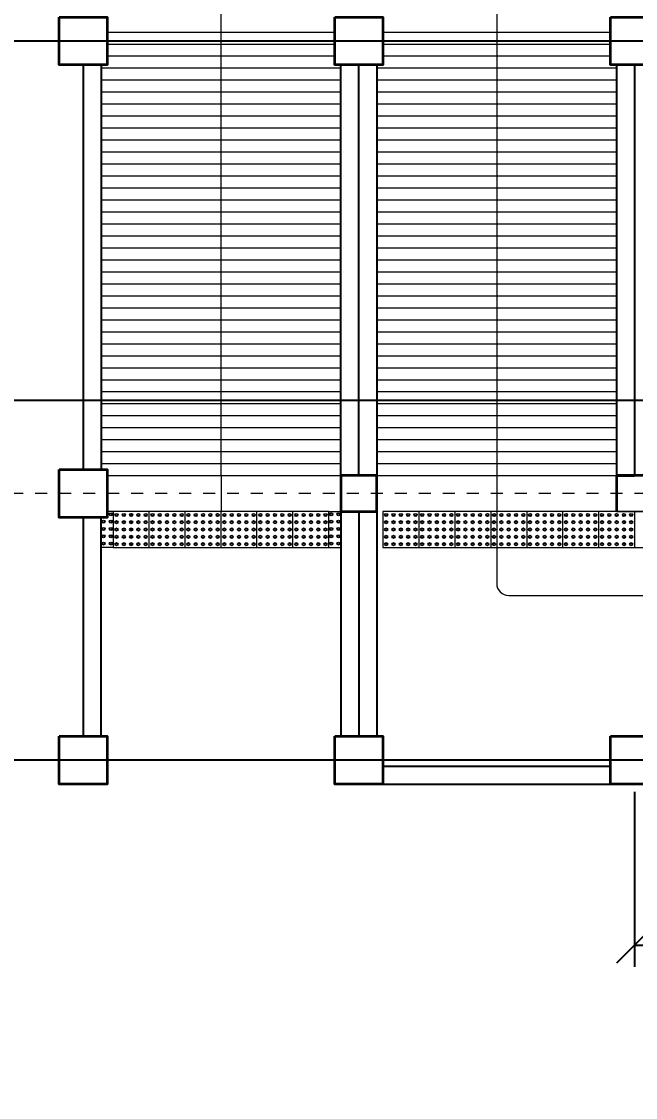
# Model space of a CAD drawing. Header units: millimetres. Extents: x 63005 to 126950, y 36019 to 74749.
# Drawn here: x 63052.36 to 63057.48, y 36310.03 to 36319.01 of the extents above; entities that cross this region are included whole.
import ezdxf

# ---------------------------------------------------------------- set-up
doc = ezdxf.new("R2010")
doc.units = ezdxf.units.MM
doc.header["$LTSCALE"] = 0.04
doc.linetypes.add('PHANTOM', pattern=[2.5, 1.25, -0.25, 0.25, -0.25, 0.25, -0.25])
doc.styles.get("Standard").update_dxf_attribs({"font": 'arial.ttf', "width": 0.8})
doc.dimstyles.new('dimension', dxfattribs={"dimtxt": 0.9, "dimasz": 0.3, "dimexe": 0.18, "dimexo": 0.0625, "dimgap": 0.09, "dimtad": 0, "dimzin": 0, "dimdsep": 46, "dimtxsty": 'Standard', "dimblk": 'OBLIQUE', "dimcen": 0.09, "dimclrd": 256, "dimclre": 256, "dimclrt": 256, "dimadec": 0, "dimazin": 0, "dimtfac": 1, "dimtofl": 0, "dimtmove": 0, "dimatfit": 3, "dimldrblk": 'OBLIQUE', "dimfxl": 1, "dimtolj": 1, "dimtzin": 0, "dimarcsym": 0})

# ---------------------------------------------------------------- blocks, each defined once
blk = doc.blocks.new('_Oblique')
at = {"color": 0, "linetype": 'ByBlock', "lineweight": -2}
blk.add_line((-0.5, -0.5), (0.5, 0.5), dxfattribs=at)
blk = doc.blocks.new('*D77')
at = {"lineweight": -2, "transparency": 16777216}
for p, q in [((63062.9101, 36323.6207), (63046.9365, 36323.6207)), ((63047.1165, 36323.6207), (63047.1165, 36322.2716)), ((63047.1165, 36318.8457), (63047.1165, 36320.1949)), ((63062.9101, 36318.8457), (63046.9365, 36318.8457))]:
    blk.add_line(p, q, dxfattribs=at)
at = {"layer": 'Defpoints', "color": 0, "lineweight": 25, "transparency": 16777216}
for p in [(63062.9726, 36323.6207), (63047.1165, 36318.8457), (63062.9726, 36318.8457)]:
    blk.add_point(p, dxfattribs=at)
at = {"lineweight": -2, "transparency": 16777216, "xscale": 0.3, "yscale": 0.3, "zscale": 0.3}
for p, rotation in [((63047.1165, 36323.6207), 90), ((63047.1165, 36318.8457), 270)]:
    blk.add_blockref('_Oblique', p, dxfattribs=dict(at, rotation=rotation))
at = {"lineweight": 5, "transparency": 16777216, "insert": (63047.1165, 36321.2332), "char_height": 0.9, "attachment_point": 5, "rotation": 90}
blk.add_mtext('\\A1;4.80', dxfattribs=at)
blk = doc.blocks.new('*D78')
at = {"lineweight": -2, "transparency": 16777216}
for p, q in [((63062.9101, 36318.8457), (63046.9365, 36318.8457)), ((63047.1165, 36318.8457), (63047.1165, 36316.8716)), ((63047.1165, 36312.8457), (63047.1165, 36314.8199)), ((63062.9101, 36312.8457), (63046.9365, 36312.8457))]:
    blk.add_line(p, q, dxfattribs=at)
at = {"layer": 'Defpoints', "color": 0, "lineweight": 25, "transparency": 16777216}
for p in [(63062.9726, 36318.8457), (63047.1165, 36312.8457), (63062.9726, 36312.8457)]:
    blk.add_point(p, dxfattribs=at)
at = {"lineweight": -2, "transparency": 16777216, "xscale": 0.3, "yscale": 0.3, "zscale": 0.3}
for p, rotation in [((63047.1165, 36318.8457), 90), ((63047.1165, 36312.8457), 270)]:
    blk.add_blockref('_Oblique', p, dxfattribs=dict(at, rotation=rotation))
at = {"lineweight": 5, "transparency": 16777216, "insert": (63047.1165, 36315.8457), "char_height": 0.9, "attachment_point": 5, "rotation": 90}
blk.add_mtext('\\A1;6.00', dxfattribs=at)
blk = doc.blocks.new('*D79')
at = {"lineweight": -2, "transparency": 16777216}
for p, q in [((63062.9101, 36312.8457), (63046.9365, 36312.8457)), ((63047.1165, 36312.8457), (63047.1165, 36310.8716)), ((63047.1165, 36306.8457), (63047.1165, 36308.8199)), ((63062.9101, 36306.8457), (63046.9365, 36306.8457))]:
    blk.add_line(p, q, dxfattribs=at)
at = {"layer": 'Defpoints', "color": 0, "lineweight": 25, "transparency": 16777216}
for p in [(63062.9726, 36312.8457), (63047.1165, 36306.8457), (63062.9726, 36306.8457)]:
    blk.add_point(p, dxfattribs=at)
at = {"lineweight": -2, "transparency": 16777216, "xscale": 0.3, "yscale": 0.3, "zscale": 0.3}
for p, rotation in [((63047.1165, 36312.8457), 90), ((63047.1165, 36306.8457), 270)]:
    blk.add_blockref('_Oblique', p, dxfattribs=dict(at, rotation=rotation))
at = {"lineweight": 5, "transparency": 16777216, "insert": (63047.1165, 36309.8457), "char_height": 0.9, "attachment_point": 5, "rotation": 90}
blk.add_mtext('\\A1;6.00', dxfattribs=at)
blk = doc.blocks.new('*D81')
at = {"lineweight": -2, "transparency": 16777216}
for p, q in [((63062.9101, 36312.8457), (63049.7261, 36312.8457)), ((63049.9061, 36312.8457), (63049.9061, 36311.9694)), ((63049.9061, 36309.0457), (63049.9061, 36309.9221)), ((63063.1851, 36309.0457), (63049.7261, 36309.0457))]:
    blk.add_line(p, q, dxfattribs=at)
at = {"layer": 'Defpoints', "color": 0, "lineweight": 25, "transparency": 16777216}
for p in [(63049.9061, 36312.8457), (63062.9726, 36312.8457), (63063.2476, 36309.0457)]:
    blk.add_point(p, dxfattribs=at)
at = {"lineweight": -2, "transparency": 16777216, "xscale": 0.3, "yscale": 0.3, "zscale": 0.3}
for p, rotation in [((63049.9061, 36312.8457), 90), ((63049.9061, 36309.0457), 270)]:
    blk.add_blockref('_Oblique', p, dxfattribs=dict(at, rotation=rotation))
at = {"lineweight": 5, "transparency": 16777216, "insert": (63049.9061, 36310.9457), "char_height": 0.9, "attachment_point": 5, "rotation": 90}
blk.add_mtext('\\A1;3.80', dxfattribs=at)
blk = doc.blocks.new('*D87')
at = {"lineweight": -2, "transparency": 16777216}
for p, q in [((63062.9101, 36318.8457), (63049.7261, 36318.8457)), ((63049.9061, 36318.8457), (63049.9061, 36318.3694)), ((63049.9061, 36315.8457), (63049.9061, 36316.3221)), ((63063.1851, 36315.8457), (63049.7261, 36315.8457))]:
    blk.add_line(p, q, dxfattribs=at)
at = {"layer": 'Defpoints', "color": 0, "lineweight": 25, "transparency": 16777216}
for p in [(63062.9726, 36318.8457), (63049.9061, 36315.8457), (63063.2476, 36315.8457)]:
    blk.add_point(p, dxfattribs=at)
at = {"lineweight": -2, "transparency": 16777216, "xscale": 0.3, "yscale": 0.3, "zscale": 0.3}
for p, rotation in [((63049.9061, 36318.8457), 90), ((63049.9061, 36315.8457), 270)]:
    blk.add_blockref('_Oblique', p, dxfattribs=dict(at, rotation=rotation))
at = {"lineweight": 5, "transparency": 16777216, "insert": (63049.9061, 36317.3457), "char_height": 0.9, "attachment_point": 5, "rotation": 90}
blk.add_mtext('\\A1;3.00', dxfattribs=at)
blk = doc.blocks.new('*D88')
at = {"lineweight": -2, "transparency": 16777216}
for p, q in [((63063.1851, 36315.8457), (63049.7261, 36315.8457)), ((63049.9061, 36315.8457), (63049.9061, 36315.3694)), ((63049.9061, 36312.8457), (63049.9061, 36313.3221)), ((63062.9101, 36312.8457), (63049.7261, 36312.8457))]:
    blk.add_line(p, q, dxfattribs=at)
at = {"layer": 'Defpoints', "color": 0, "lineweight": 25, "transparency": 16777216}
for p in [(63063.2476, 36315.8457), (63049.9061, 36312.8457), (63062.9726, 36312.8457)]:
    blk.add_point(p, dxfattribs=at)
at = {"lineweight": -2, "transparency": 16777216, "xscale": 0.3, "yscale": 0.3, "zscale": 0.3}
for p, rotation in [((63049.9061, 36315.8457), 90), ((63049.9061, 36312.8457), 270)]:
    blk.add_blockref('_Oblique', p, dxfattribs=dict(at, rotation=rotation))
at = {"lineweight": 5, "transparency": 16777216, "insert": (63049.9061, 36314.3457), "char_height": 0.9, "attachment_point": 5, "rotation": 90}
blk.add_mtext('\\A1;3.00', dxfattribs=at)
blk = doc.blocks.new('*D129')
at = {"lineweight": -2, "transparency": 16777216}
for p, q in [((63057.4726, 36312.5832), (63057.4726, 36311.1225)), ((63059.7726, 36312.5832), (63059.7726, 36311.1225)), ((63057.4726, 36311.3025), (63057.5926, 36311.3025)), ((63059.7726, 36311.3025), (63059.6527, 36311.3025))]:
    blk.add_line(p, q, dxfattribs=at)
at = {"layer": 'Defpoints', "color": 0, "lineweight": 25, "transparency": 16777216}
for p in [(63057.4726, 36312.6457), (63059.7726, 36312.6457), (63059.7726, 36311.3025)]:
    blk.add_point(p, dxfattribs=at)
at = {"lineweight": -2, "transparency": 16777216, "xscale": 0.3, "yscale": 0.3, "zscale": 0.3, "rotation": 180}
blk.add_blockref('_Oblique', (63057.4726, 36311.3025), dxfattribs=at)
at = {"lineweight": -2, "transparency": 16777216, "xscale": 0.3, "yscale": 0.3, "zscale": 0.3}
blk.add_blockref('_Oblique', (63059.7726, 36311.3025), dxfattribs=at)
at = {"lineweight": 5, "transparency": 16777216, "insert": (63058.6226, 36311.3025), "char_height": 0.9, "attachment_point": 5}
blk.add_mtext('\\A1;2.30', dxfattribs=at)

msp = doc.modelspace()

# ---------------------------------------------------------------- linework, layer by layer
at = {"color": 0, "lineweight": 9}
for p, q in [((63054.0226, 36315.2207), (63054.0226, 36328.1207)), ((63056.3226, 36327.2207), (63056.3226, 36314.3207)), ((63053.0726, 36318.9207), (63054.9726, 36318.9207)), ((63055.3726, 36318.9207), (63057.2726, 36318.9207)), ((63053.0726, 36318.8207), (63054.9726, 36318.8207)), ((63055.3726, 36318.8207), (63057.2726, 36318.8207)), ((63053.0726, 36318.7207), (63054.9726, 36318.7207)), ((63055.3726, 36318.7207), (63057.2726, 36318.7207)), ((63053.0226, 36318.6207), (63055.0226, 36318.6207)), ((63055.3226, 36318.6207), (63057.3226, 36318.6207)), ((63053.0226, 36318.5207), (63055.0226, 36318.5207)), ((63055.3226, 36318.5207), (63057.3226, 36318.5207)), ((63053.0226, 36318.4207), (63055.0226, 36318.4207)), ((63055.3226, 36318.4207), (63057.3226, 36318.4207)), ((63053.0226, 36318.3207), (63055.0226, 36318.3207)), ((63055.3226, 36318.3207), (63057.3226, 36318.3207)), ((63053.0226, 36318.2207), (63055.0226, 36318.2207)), ((63055.3226, 36318.2207), (63057.3226, 36318.2207)), ((63053.0226, 36318.1207), (63055.0226, 36318.1207)), ((63055.3226, 36318.1207), (63057.3226, 36318.1207)), ((63053.0226, 36318.0207), (63055.0226, 36318.0207)), ((63055.3226, 36318.0207), (63057.3226, 36318.0207)), ((63053.0226, 36317.9207), (63055.0226, 36317.9207)), ((63055.3226, 36317.9207), (63057.3226, 36317.9207)), ((63053.0226, 36317.8207), (63055.0226, 36317.8207)), ((63055.3226, 36317.8207), (63057.3226, 36317.8207)), ((63053.0226, 36317.7207), (63055.0226, 36317.7207)), ((63055.3226, 36317.7207), (63057.3226, 36317.7207)), ((63053.0226, 36317.6207), (63055.0226, 36317.6207)), ((63055.3226, 36317.6207), (63057.3226, 36317.6207)), ((63053.0226, 36317.5207), (63055.0226, 36317.5207)), ((63055.3226, 36317.5207), (63057.3226, 36317.5207)), ((63053.0226, 36317.4207), (63055.0226, 36317.4207)), ((63055.3226, 36317.4207), (63057.3226, 36317.4207)), ((63053.0226, 36317.3207), (63055.0226, 36317.3207)), ((63055.3226, 36317.3207), (63057.3226, 36317.3207)), ((63053.0226, 36317.2207), (63055.0226, 36317.2207)), ((63055.3226, 36317.2207), (63057.3226, 36317.2207)), ((63053.0226, 36317.1207), (63055.0226, 36317.1207)), ((63055.3226, 36317.1207), (63057.3226, 36317.1207)), ((63053.0226, 36317.0207), (63055.0226, 36317.0207)), ((63055.3226, 36317.0207), (63057.3226, 36317.0207)), ((63053.0226, 36316.9207), (63055.0226, 36316.9207)), ((63055.3226, 36316.9207), (63057.3226, 36316.9207)), ((63053.0226, 36316.8207), (63055.0226, 36316.8207)), ((63055.3226, 36316.8207), (63057.3226, 36316.8207)), ((63053.0226, 36316.7207), (63055.0226, 36316.7207)), ((63055.3226, 36316.7207), (63057.3226, 36316.7207)), ((63053.0226, 36316.6207), (63055.0226, 36316.6207)), ((63055.3226, 36316.6207), (63057.3226, 36316.6207)), ((63053.0226, 36316.5207), (63055.0226, 36316.5207)), ((63055.3226, 36316.5207), (63057.3226, 36316.5207)), ((63053.0226, 36316.4207), (63055.0226, 36316.4207)), ((63055.3226, 36316.4207), (63057.3226, 36316.4207)), ((63053.0226, 36316.3207), (63055.0226, 36316.3207)), ((63055.3226, 36316.3207), (63057.3226, 36316.3207)), ((63053.0226, 36316.2207), (63055.0226, 36316.2207)), ((63055.3226, 36316.2207), (63057.3226, 36316.2207)), ((63053.0226, 36316.1207), (63055.0226, 36316.1207)), ((63055.3226, 36316.1207), (63057.3226, 36316.1207)), ((63053.0226, 36316.0207), (63055.0226, 36316.0207)), ((63055.3226, 36316.0207), (63057.3226, 36316.0207)), ((63053.0226, 36315.9207), (63055.0226, 36315.9207)), ((63055.3226, 36315.9207), (63057.3226, 36315.9207)), ((63053.0226, 36315.8207), (63055.0226, 36315.8207)), ((63055.3226, 36315.8207), (63057.3226, 36315.8207)), ((63053.0226, 36315.7207), (63055.0226, 36315.7207)), ((63055.3226, 36315.7207), (63057.3226, 36315.7207)), ((63053.0226, 36315.6207), (63055.0226, 36315.6207)), ((63055.3226, 36315.6207), (63057.3226, 36315.6207)), ((63053.0226, 36315.5207), (63055.0226, 36315.5207)), ((63055.3226, 36315.5207), (63057.3226, 36315.5207)), ((63053.0226, 36315.4207), (63055.0226, 36315.4207)), ((63055.3226, 36315.4207), (63057.3226, 36315.4207)), ((63053.0226, 36315.3207), (63055.0226, 36315.3207)), ((63055.3226, 36315.3207), (63057.3226, 36315.3207)), ((63053.0726, 36315.2207), (63055.0226, 36315.2207)), ((63054.0226, 36315.2207), (63054.0226, 36314.9207)), ((63055.3226, 36315.2207), (63057.3226, 36315.2207)), ((63053.1226, 36314.9207), (63053.0726, 36314.9207)), ((63053.4226, 36314.9207), (63053.1226, 36314.9207)), ((63053.1226, 36314.9207), (63053.1226, 36314.6207)), ((63053.4226, 36314.6207), (63053.4226, 36314.9207)), ((63053.7226, 36314.9207), (63053.4226, 36314.9207)), ((63053.7226, 36314.6207), (63053.7226, 36314.9207)), ((63054.0226, 36314.9207), (63053.7226, 36314.9207)), ((63054.0226, 36314.6207), (63054.0226, 36314.9207)), ((63054.3226, 36314.9207), (63054.0226, 36314.9207)), ((63054.3226, 36314.6207), (63054.3226, 36314.9207)), ((63054.6226, 36314.9207), (63054.3226, 36314.9207)), ((63054.6226, 36314.6207), (63054.6226, 36314.9207)), ((63054.9226, 36314.9207), (63054.6226, 36314.9207)), ((63054.9226, 36314.6207), (63054.9226, 36314.9207)), ((63054.9226, 36314.9207), (63055.0226, 36314.9207)), ((63055.6726, 36314.9207), (63055.3726, 36314.9207)), ((63055.3726, 36314.9207), (63055.3726, 36314.6207)), ((63055.9726, 36314.9207), (63055.6726, 36314.9207)), ((63055.6726, 36314.9207), (63055.6726, 36314.6207)), ((63056.2726, 36314.9207), (63055.9726, 36314.9207)), ((63055.9726, 36314.9207), (63055.9726, 36314.6207)), ((63056.5726, 36314.9207), (63056.2726, 36314.9207)), ((63056.2726, 36314.9207), (63056.2726, 36314.6207)), ((63056.8726, 36314.9207), (63056.5726, 36314.9207)), ((63056.5726, 36314.9207), (63056.5726, 36314.6207)), ((63057.1726, 36314.9207), (63056.8726, 36314.9207)), ((63056.8726, 36314.9207), (63056.8726, 36314.6207)), ((63057.4726, 36314.9207), (63057.1726, 36314.9207)), ((63057.1726, 36314.9207), (63057.1726, 36314.6207)), ((63057.7726, 36314.9207), (63057.4726, 36314.9207)), ((63057.4726, 36314.9207), (63057.4726, 36314.6207)), ((63053.1226, 36314.6207), (63053.0226, 36314.6207)), ((63053.1226, 36314.6207), (63053.4226, 36314.6207)), ((63053.4226, 36314.6207), (63053.7226, 36314.6207)), ((63053.7226, 36314.6207), (63054.0226, 36314.6207)), ((63054.0226, 36314.6207), (63054.3226, 36314.6207)), ((63054.3226, 36314.6207), (63054.6226, 36314.6207)), ((63054.6226, 36314.6207), (63054.9226, 36314.6207)), ((63054.9226, 36314.6207), (63055.0226, 36314.6207)), ((63055.3726, 36314.6207), (63055.6726, 36314.6207)), ((63055.6726, 36314.6207), (63055.9726, 36314.6207)), ((63055.9726, 36314.6207), (63056.2726, 36314.6207)), ((63056.2726, 36314.6207), (63056.5726, 36314.6207)), ((63056.5726, 36314.6207), (63056.8726, 36314.6207)), ((63056.8726, 36314.6207), (63057.1726, 36314.6207)), ((63057.1726, 36314.6207), (63057.4726, 36314.6207)), ((63057.4726, 36314.6207), (63057.7726, 36314.6207)), ((63056.4226, 36314.2207), (63058.5226, 36314.2207))]:
    msp.add_line(p, q, dxfattribs=at)
at = {"color": 0, "linetype": 'PHANTOM', "lineweight": 5, "transparency": 33554495}
for p, q in [((63110.3476, 36318.8486), (63040.9726, 36318.8457)), ((63063.3726, 36315.07), (63044.9722, 36315.07)), ((63110.3476, 36312.8478), (63040.9726, 36312.8449))]:
    msp.add_line(p, q, dxfattribs=at)
at = {"color": 4, "lineweight": 25}
for p, q in [((63052.8726, 36318.6457), (63052.8726, 36315.2707)), ((63053.0226, 36318.6457), (63053.0226, 36315.2707)), ((63055.0226, 36315.2207), (63055.0226, 36318.6457)), ((63055.1726, 36315.2207), (63055.1726, 36318.6457)), ((63055.3226, 36318.6457), (63055.3226, 36315.2207)), ((63057.3226, 36318.6457), (63057.3226, 36315.2207)), ((63057.4726, 36318.6457), (63057.4726, 36315.2207)), ((63055.0226, 36315.2207), (63055.0226, 36313.0457)), ((63055.3226, 36315.2207), (63055.3226, 36313.0457)), ((63055.1726, 36314.9207), (63055.1726, 36313.0457)), ((63052.8726, 36314.8707), (63052.8726, 36313.0457)), ((63053.0226, 36313.0457), (63053.0226, 36314.8707)), ((63055.3726, 36312.7957), (63057.2726, 36312.7957)), ((63055.3726, 36312.6457), (63059.5726, 36312.6457))]:
    msp.add_line(p, q, dxfattribs=at)
at = {"color": 4, "lineweight": 35}
for p, q in [((63055.3226, 36315.2207), (63055.0226, 36315.2207)), ((63055.0226, 36315.2207), (63055.0226, 36314.9207)), ((63055.0226, 36315.2207), (63055.0226, 36314.9207)), ((63055.3226, 36315.2207), (63055.0226, 36315.2207)), ((63055.0226, 36315.2207), (63055.0226, 36314.9207)), ((63055.3226, 36314.9207), (63055.3226, 36315.2207)), ((63055.3226, 36314.9207), (63055.3226, 36315.2207)), ((63055.3226, 36314.9207), (63055.3226, 36315.2207)), ((63057.6226, 36315.2207), (63057.3226, 36315.2207)), ((63057.3226, 36315.2207), (63057.3226, 36314.9207)), ((63057.3226, 36315.2207), (63057.4726, 36315.2207)), ((63057.3226, 36315.2207), (63057.3226, 36314.9207)), ((63057.6226, 36315.2207), (63057.3226, 36315.2207)), ((63057.3226, 36315.2207), (63057.3226, 36314.9207)), ((63055.0226, 36314.9207), (63055.3226, 36314.9207)), ((63055.0226, 36314.9207), (63055.3226, 36314.9207))]:
    msp.add_line(p, q, dxfattribs=at)
at = {"color": 4, "lineweight": 9}
msp.add_line((63057.3226, 36314.9207), (63057.6226, 36314.9207), dxfattribs=at)
msp.add_line((63057.3226, 36314.9207), (63057.6226, 36314.9207), dxfattribs=at)
msp.add_line((63057.3226, 36314.9207), (63057.6226, 36314.9207), dxfattribs=at)
at = {"color": 4, "lineweight": 35}
for points in [[(63052.6726, 36319.0457), (63053.0726, 36319.0457), (63053.0726, 36318.6457), (63052.6726, 36318.6457)], [(63054.9726, 36319.0457), (63055.3726, 36319.0457), (63055.3726, 36318.6457), (63054.9726, 36318.6457)], [(63057.2726, 36319.0457), (63057.6726, 36319.0457), (63057.6726, 36318.6457), (63057.2726, 36318.6457)], [(63052.6726, 36315.2707), (63053.0726, 36315.2707), (63053.0726, 36314.8707), (63052.6726, 36314.8707)], [(63052.6726, 36313.0457), (63053.0726, 36313.0457), (63053.0726, 36312.6457), (63052.6726, 36312.6457)], [(63054.9726, 36313.0457), (63055.3726, 36313.0457), (63055.3726, 36312.6457), (63054.9726, 36312.6457)], [(63057.2726, 36313.0457), (63057.6726, 36313.0457), (63057.6726, 36312.6457), (63057.2726, 36312.6457)]]:
    msp.add_lwpolyline(points, close=True, dxfattribs=at)
at = {"color": 0, "lineweight": 9}
for centre, radius in [((63053.0421, 36314.8367), 0.013), ((63053.0421, 36314.8367), 0.009), ((63053.1031, 36314.8977), 0.013), ((63053.1031, 36314.8367), 0.013), ((63053.1031, 36314.8977), 0.009), ((63053.1031, 36314.8367), 0.009), ((63053.1506, 36314.8927), 0.013), ((63053.1506, 36314.8317), 0.013), ((63053.1506, 36314.8927), 0.009), ((63053.1506, 36314.8317), 0.009), ((63053.2116, 36314.8927), 0.013), ((63053.2116, 36314.8317), 0.013), ((63053.2116, 36314.8927), 0.009), ((63053.2116, 36314.8317), 0.009), ((63053.2726, 36314.8927), 0.013), ((63053.2726, 36314.8317), 0.013), ((63053.3336, 36314.8927), 0.013), ((63053.3336, 36314.8317), 0.013), ((63053.3336, 36314.8927), 0.009), ((63053.3336, 36314.8317), 0.009), ((63053.3946, 36314.8927), 0.013), ((63053.3946, 36314.8317), 0.013), ((63053.3946, 36314.8927), 0.009), ((63053.3946, 36314.8317), 0.009), ((63053.4506, 36314.8927), 0.013), ((63053.4506, 36314.8317), 0.013), ((63053.4506, 36314.8927), 0.009), ((63053.4506, 36314.8317), 0.009), ((63053.5116, 36314.8927), 0.013), ((63053.5116, 36314.8317), 0.013), ((63053.5116, 36314.8927), 0.009), ((63053.5116, 36314.8317), 0.009), ((63053.5726, 36314.8927), 0.013), ((63053.5726, 36314.8317), 0.013), ((63053.5726, 36314.8927), 0.009), ((63053.5726, 36314.8317), 0.009), ((63053.6336, 36314.8927), 0.013), ((63053.6336, 36314.8317), 0.013), ((63053.6336, 36314.8927), 0.009), ((63053.6336, 36314.8317), 0.009), ((63053.6946, 36314.8927), 0.013), ((63053.6946, 36314.8317), 0.013), ((63053.6946, 36314.8927), 0.009), ((63053.6946, 36314.8317), 0.009), ((63053.7506, 36314.8927), 0.013), ((63053.7506, 36314.8317), 0.013), ((63053.7506, 36314.8927), 0.009), ((63053.7506, 36314.8317), 0.009), ((63053.8116, 36314.8927), 0.013), ((63053.8116, 36314.8317), 0.013), ((63053.8116, 36314.8927), 0.009), ((63053.8116, 36314.8317), 0.009), ((63053.8726, 36314.8927), 0.013), ((63053.8726, 36314.8317), 0.013), ((63053.8726, 36314.8927), 0.009), ((63053.8726, 36314.8317), 0.009), ((63053.9336, 36314.8927), 0.013), ((63053.9336, 36314.8317), 0.013), ((63053.9336, 36314.8927), 0.009), ((63053.9336, 36314.8317), 0.009), ((63053.9946, 36314.8927), 0.013), ((63053.9946, 36314.8317), 0.013), ((63053.9946, 36314.8927), 0.009), ((63053.9946, 36314.8317), 0.009), ((63054.0506, 36314.8927), 0.013), ((63054.0506, 36314.8317), 0.013), ((63054.0506, 36314.8927), 0.009), ((63054.0506, 36314.8317), 0.009), ((63054.1116, 36314.8927), 0.013), ((63054.1116, 36314.8317), 0.013), ((63054.1116, 36314.8927), 0.009), ((63054.1116, 36314.8317), 0.009), ((63054.1726, 36314.8927), 0.013), ((63054.1726, 36314.8317), 0.013), ((63054.1726, 36314.8927), 0.009), ((63054.1726, 36314.8317), 0.009), ((63054.2336, 36314.8927), 0.013), ((63054.2336, 36314.8317), 0.013), ((63054.2336, 36314.8927), 0.009), ((63054.2336, 36314.8317), 0.009), ((63054.2946, 36314.8927), 0.013), ((63054.2946, 36314.8317), 0.013), ((63054.2946, 36314.8927), 0.009), ((63054.2946, 36314.8317), 0.009), ((63054.3506, 36314.8927), 0.013), ((63054.3506, 36314.8317), 0.013), ((63054.3506, 36314.8927), 0.009), ((63054.3506, 36314.8317), 0.009), ((63054.4116, 36314.8927), 0.013), ((63054.4116, 36314.8317), 0.013), ((63054.4116, 36314.8927), 0.009), ((63054.4116, 36314.8317), 0.009), ((63054.4726, 36314.8927), 0.013), ((63054.4726, 36314.8317), 0.013), ((63054.4726, 36314.8927), 0.009), ((63054.4726, 36314.8317), 0.009), ((63054.5336, 36314.8927), 0.013), ((63054.5336, 36314.8317), 0.013), ((63054.5336, 36314.8927), 0.009), ((63054.5336, 36314.8317), 0.009), ((63054.5946, 36314.8927), 0.013), ((63054.5946, 36314.8317), 0.013), ((63054.5946, 36314.8927), 0.009), ((63054.5946, 36314.8317), 0.009), ((63054.6506, 36314.8927), 0.013), ((63054.6506, 36314.8317), 0.013), ((63054.6506, 36314.8927), 0.009), ((63054.6506, 36314.8317), 0.009), ((63054.7116, 36314.8927), 0.013), ((63054.7116, 36314.8317), 0.013), ((63054.7116, 36314.8927), 0.009), ((63054.7116, 36314.8317), 0.009), ((63054.7726, 36314.8927), 0.013), ((63054.7726, 36314.8317), 0.013), ((63054.7726, 36314.8927), 0.009), ((63054.7726, 36314.8317), 0.009), ((63054.8336, 36314.8927), 0.013), ((63054.8336, 36314.8317), 0.013), ((63054.8336, 36314.8927), 0.009), ((63054.8336, 36314.8317), 0.009), ((63054.8946, 36314.8927), 0.013), ((63054.8946, 36314.8317), 0.013), ((63054.8946, 36314.8927), 0.009), ((63054.8946, 36314.8317), 0.009), ((63054.9421, 36314.8977), 0.013), ((63054.9421, 36314.8367), 0.013), ((63054.9421, 36314.8977), 0.009), ((63054.9421, 36314.8367), 0.009), ((63055.0031, 36314.8977), 0.013), ((63055.0031, 36314.8367), 0.013), ((63055.0031, 36314.8977), 0.009), ((63055.0031, 36314.8367), 0.009), ((63055.4006, 36314.8927), 0.013), ((63055.4006, 36314.8317), 0.013), ((63055.4006, 36314.8927), 0.009), ((63055.4006, 36314.8317), 0.009), ((63055.4616, 36314.8927), 0.013), ((63055.4616, 36314.8317), 0.013), ((63055.4616, 36314.8927), 0.009), ((63055.4616, 36314.8317), 0.009), ((63055.5226, 36314.8927), 0.013), ((63055.5226, 36314.8317), 0.013), ((63055.5226, 36314.8927), 0.009), ((63055.5226, 36314.8317), 0.009), ((63055.5836, 36314.8927), 0.013), ((63055.5836, 36314.8317), 0.013), ((63055.5836, 36314.8927), 0.009), ((63055.5836, 36314.8317), 0.009), ((63055.6446, 36314.8927), 0.013), ((63055.6446, 36314.8317), 0.013), ((63055.6446, 36314.8927), 0.009), ((63055.6446, 36314.8317), 0.009), ((63055.7006, 36314.8927), 0.013), ((63055.7006, 36314.8317), 0.013), ((63055.7006, 36314.8927), 0.009), ((63055.7006, 36314.8317), 0.009), ((63055.7616, 36314.8927), 0.013), ((63055.7616, 36314.8317), 0.013), ((63055.7616, 36314.8927), 0.009), ((63055.7616, 36314.8317), 0.009), ((63055.8226, 36314.8927), 0.013), ((63055.8226, 36314.8317), 0.013), ((63055.8226, 36314.8927), 0.009), ((63055.8226, 36314.8317), 0.009), ((63055.8836, 36314.8927), 0.013), ((63055.8836, 36314.8317), 0.013), ((63055.8836, 36314.8927), 0.009), ((63055.8836, 36314.8317), 0.009), ((63055.9446, 36314.8927), 0.013), ((63055.9446, 36314.8317), 0.013), ((63055.9446, 36314.8927), 0.009), ((63055.9446, 36314.8317), 0.009), ((63056.0006, 36314.8927), 0.013), ((63056.0006, 36314.8317), 0.013), ((63056.0006, 36314.8927), 0.009), ((63056.0006, 36314.8317), 0.009), ((63056.0616, 36314.8927), 0.013), ((63056.0616, 36314.8317), 0.013), ((63056.0616, 36314.8927), 0.009), ((63056.0616, 36314.8317), 0.009), ((63056.1226, 36314.8927), 0.013), ((63056.1226, 36314.8317), 0.013), ((63056.1226, 36314.8927), 0.009), ((63056.1226, 36314.8317), 0.009), ((63056.1836, 36314.8927), 0.013), ((63056.1836, 36314.8317), 0.013), ((63056.1836, 36314.8927), 0.009), ((63056.1836, 36314.8317), 0.009), ((63056.2446, 36314.8927), 0.013), ((63056.2446, 36314.8317), 0.013), ((63056.2446, 36314.8927), 0.009), ((63056.2446, 36314.8317), 0.009), ((63056.3006, 36314.8927), 0.013), ((63056.3006, 36314.8317), 0.013), ((63056.3006, 36314.8927), 0.009), ((63056.3006, 36314.8317), 0.009), ((63056.3616, 36314.8927), 0.013), ((63056.3616, 36314.8317), 0.013), ((63056.3616, 36314.8927), 0.009), ((63056.3616, 36314.8317), 0.009), ((63056.4226, 36314.8927), 0.013), ((63056.4226, 36314.8317), 0.013), ((63056.4226, 36314.8927), 0.009), ((63056.4226, 36314.8317), 0.009), ((63056.4836, 36314.8927), 0.013), ((63056.4836, 36314.8317), 0.013), ((63056.4836, 36314.8927), 0.009), ((63056.4836, 36314.8317), 0.009), ((63056.5446, 36314.8927), 0.013), ((63056.5446, 36314.8317), 0.013), ((63056.5446, 36314.8927), 0.009), ((63056.5446, 36314.8317), 0.009), ((63056.6006, 36314.8927), 0.013), ((63056.6006, 36314.8317), 0.013), ((63056.6006, 36314.8927), 0.009), ((63056.6006, 36314.8317), 0.009), ((63056.6616, 36314.8927), 0.013), ((63056.6616, 36314.8317), 0.013), ((63056.6616, 36314.8927), 0.009), ((63056.6616, 36314.8317), 0.009), ((63056.7226, 36314.8927), 0.013), ((63056.7226, 36314.8317), 0.013), ((63056.7226, 36314.8927), 0.009), ((63056.7226, 36314.8317), 0.009), ((63056.7836, 36314.8927), 0.013), ((63056.7836, 36314.8317), 0.013), ((63056.7836, 36314.8927), 0.009), ((63056.7836, 36314.8317), 0.009), ((63056.8446, 36314.8927), 0.013), ((63056.8446, 36314.8317), 0.013), ((63056.8446, 36314.8927), 0.009), ((63056.8446, 36314.8317), 0.009), ((63056.9006, 36314.8927), 0.013), ((63056.9006, 36314.8317), 0.013), ((63056.9006, 36314.8927), 0.009), ((63056.9006, 36314.8317), 0.009), ((63056.9616, 36314.8927), 0.013), ((63056.9616, 36314.8317), 0.013), ((63056.9616, 36314.8927), 0.009), ((63056.9616, 36314.8317), 0.009), ((63057.0226, 36314.8927), 0.013), ((63057.0226, 36314.8317), 0.013), ((63057.0226, 36314.8927), 0.009), ((63057.0226, 36314.8317), 0.009), ((63057.0836, 36314.8927), 0.013), ((63057.0836, 36314.8317), 0.013), ((63057.0836, 36314.8927), 0.009), ((63057.0836, 36314.8317), 0.009), ((63057.1446, 36314.8927), 0.013), ((63057.1446, 36314.8317), 0.013), ((63057.1446, 36314.8927), 0.009), ((63057.1446, 36314.8317), 0.009), ((63057.2006, 36314.8927), 0.013), ((63057.2006, 36314.8317), 0.013), ((63057.2006, 36314.8927), 0.009), ((63057.2006, 36314.8317), 0.009), ((63057.2616, 36314.8927), 0.013), ((63057.2616, 36314.8317), 0.013), ((63057.2616, 36314.8927), 0.009), ((63057.2616, 36314.8317), 0.009), ((63057.3226, 36314.8927), 0.013), ((63057.3226, 36314.8317), 0.013), ((63057.3226, 36314.8927), 0.009), ((63057.3226, 36314.8317), 0.009), ((63057.3836, 36314.8927), 0.013), ((63057.3836, 36314.8317), 0.013), ((63057.3836, 36314.8927), 0.009), ((63057.3836, 36314.8317), 0.009), ((63057.4446, 36314.8927), 0.013), ((63057.4446, 36314.8317), 0.013), ((63057.4446, 36314.8927), 0.009), ((63057.4446, 36314.8317), 0.009), ((63053.0421, 36314.7757), 0.013), ((63053.0421, 36314.7757), 0.009), ((63053.1031, 36314.7757), 0.013), ((63053.1031, 36314.7757), 0.009), ((63053.1506, 36314.7707), 0.013), ((63053.1506, 36314.7707), 0.009), ((63053.2116, 36314.7707), 0.013), ((63053.2116, 36314.7707), 0.009), ((63053.2726, 36314.7707), 0.013), ((63053.3336, 36314.7707), 0.013), ((63053.3336, 36314.7707), 0.009), ((63053.3946, 36314.7707), 0.013), ((63053.3946, 36314.7707), 0.009), ((63053.4506, 36314.7707), 0.013), ((63053.4506, 36314.7707), 0.009), ((63053.5116, 36314.7707), 0.013), ((63053.5116, 36314.7707), 0.009), ((63053.5726, 36314.7707), 0.013), ((63053.5726, 36314.7707), 0.009), ((63053.6336, 36314.7707), 0.013), ((63053.6336, 36314.7707), 0.009), ((63053.6946, 36314.7707), 0.013), ((63053.6946, 36314.7707), 0.009), ((63053.7506, 36314.7707), 0.013), ((63053.7506, 36314.7707), 0.009), ((63053.8116, 36314.7707), 0.013), ((63053.8116, 36314.7707), 0.009), ((63053.8726, 36314.7707), 0.013), ((63053.8726, 36314.7707), 0.009), ((63053.9336, 36314.7707), 0.013), ((63053.9336, 36314.7707), 0.009), ((63053.9946, 36314.7707), 0.013), ((63053.9946, 36314.7707), 0.009), ((63054.0506, 36314.7707), 0.013), ((63054.0506, 36314.7707), 0.009), ((63054.1116, 36314.7707), 0.013), ((63054.1116, 36314.7707), 0.009), ((63054.1726, 36314.7707), 0.013), ((63054.1726, 36314.7707), 0.009), ((63054.2336, 36314.7707), 0.013), ((63054.2336, 36314.7707), 0.009), ((63054.2946, 36314.7707), 0.013), ((63054.2946, 36314.7707), 0.009), ((63054.3506, 36314.7707), 0.013), ((63054.3506, 36314.7707), 0.009), ((63054.4116, 36314.7707), 0.013), ((63054.4116, 36314.7707), 0.009), ((63054.4726, 36314.7707), 0.013), ((63054.4726, 36314.7707), 0.009), ((63054.5336, 36314.7707), 0.013), ((63054.5336, 36314.7707), 0.009), ((63054.5946, 36314.7707), 0.013), ((63054.5946, 36314.7707), 0.009), ((63054.6506, 36314.7707), 0.013), ((63054.6506, 36314.7707), 0.009), ((63054.7116, 36314.7707), 0.013), ((63054.7116, 36314.7707), 0.009), ((63054.7726, 36314.7707), 0.013), ((63054.7726, 36314.7707), 0.009), ((63054.8336, 36314.7707), 0.013), ((63054.8336, 36314.7707), 0.009), ((63054.8946, 36314.7707), 0.013), ((63054.8946, 36314.7707), 0.009), ((63054.9421, 36314.7757), 0.013), ((63054.9421, 36314.7757), 0.009), ((63055.0031, 36314.7757), 0.013), ((63055.0031, 36314.7757), 0.009), ((63055.4006, 36314.7707), 0.013), ((63055.4006, 36314.7707), 0.009), ((63055.4616, 36314.7707), 0.013), ((63055.4616, 36314.7707), 0.009), ((63055.5226, 36314.7707), 0.013), ((63055.5226, 36314.7707), 0.009), ((63055.5836, 36314.7707), 0.013), ((63055.5836, 36314.7707), 0.009), ((63055.6446, 36314.7707), 0.013), ((63055.6446, 36314.7707), 0.009), ((63055.7006, 36314.7707), 0.013), ((63055.7006, 36314.7707), 0.009), ((63055.7616, 36314.7707), 0.013), ((63055.7616, 36314.7707), 0.009), ((63055.8226, 36314.7707), 0.013), ((63055.8226, 36314.7707), 0.009), ((63055.8836, 36314.7707), 0.013), ((63055.8836, 36314.7707), 0.009), ((63055.9446, 36314.7707), 0.013), ((63055.9446, 36314.7707), 0.009), ((63056.0006, 36314.7707), 0.013), ((63056.0006, 36314.7707), 0.009), ((63056.0616, 36314.7707), 0.013), ((63056.0616, 36314.7707), 0.009), ((63056.1226, 36314.7707), 0.013), ((63056.1226, 36314.7707), 0.009), ((63056.1836, 36314.7707), 0.013), ((63056.1836, 36314.7707), 0.009), ((63056.2446, 36314.7707), 0.013), ((63056.2446, 36314.7707), 0.009), ((63056.3006, 36314.7707), 0.013), ((63056.3006, 36314.7707), 0.009), ((63056.3616, 36314.7707), 0.013), ((63056.3616, 36314.7707), 0.009), ((63056.4226, 36314.7707), 0.013), ((63056.4226, 36314.7707), 0.009), ((63056.4836, 36314.7707), 0.013), ((63056.4836, 36314.7707), 0.009), ((63056.5446, 36314.7707), 0.013), ((63056.5446, 36314.7707), 0.009), ((63056.6006, 36314.7707), 0.013), ((63056.6006, 36314.7707), 0.009), ((63056.6616, 36314.7707), 0.013), ((63056.6616, 36314.7707), 0.009), ((63056.7226, 36314.7707), 0.013), ((63056.7226, 36314.7707), 0.009), ((63056.7836, 36314.7707), 0.013), ((63056.7836, 36314.7707), 0.009), ((63056.8446, 36314.7707), 0.013), ((63056.8446, 36314.7707), 0.009), ((63056.9006, 36314.7707), 0.013), ((63056.9006, 36314.7707), 0.009), ((63056.9616, 36314.7707), 0.013), ((63056.9616, 36314.7707), 0.009), ((63057.0226, 36314.7707), 0.013), ((63057.0226, 36314.7707), 0.009), ((63057.0836, 36314.7707), 0.013), ((63057.0836, 36314.7707), 0.009), ((63057.1446, 36314.7707), 0.013), ((63057.1446, 36314.7707), 0.009), ((63057.2006, 36314.7707), 0.013), ((63057.2006, 36314.7707), 0.009), ((63057.2616, 36314.7707), 0.013), ((63057.2616, 36314.7707), 0.009), ((63057.3226, 36314.7707), 0.013), ((63057.3226, 36314.7707), 0.009), ((63057.3836, 36314.7707), 0.013), ((63057.3836, 36314.7707), 0.009), ((63057.4446, 36314.7707), 0.013), ((63057.4446, 36314.7707), 0.009), ((63053.0421, 36314.7147), 0.013), ((63053.0421, 36314.6537), 0.013), ((63053.0421, 36314.7147), 0.009), ((63053.0421, 36314.6537), 0.009), ((63053.1031, 36314.7147), 0.013), ((63053.1031, 36314.6537), 0.013), ((63053.1031, 36314.7147), 0.009), ((63053.1031, 36314.6537), 0.009), ((63053.1506, 36314.7097), 0.013), ((63053.1506, 36314.6487), 0.013), ((63053.1506, 36314.7097), 0.009), ((63053.1506, 36314.6487), 0.009), ((63053.2116, 36314.7097), 0.013), ((63053.2116, 36314.6487), 0.013), ((63053.2116, 36314.7097), 0.009), ((63053.2116, 36314.6487), 0.009), ((63053.2726, 36314.7097), 0.013), ((63053.2726, 36314.6487), 0.013), ((63053.3336, 36314.7097), 0.013), ((63053.3336, 36314.6487), 0.013), ((63053.3336, 36314.7097), 0.009), ((63053.3336, 36314.6487), 0.009), ((63053.3946, 36314.7097), 0.013), ((63053.3946, 36314.6487), 0.013), ((63053.3946, 36314.7097), 0.009), ((63053.3946, 36314.6487), 0.009), ((63053.4506, 36314.7097), 0.013), ((63053.4506, 36314.6487), 0.013), ((63053.4506, 36314.7097), 0.009), ((63053.4506, 36314.6487), 0.009), ((63053.5116, 36314.7097), 0.013), ((63053.5116, 36314.6487), 0.013), ((63053.5116, 36314.7097), 0.009), ((63053.5116, 36314.6487), 0.009), ((63053.5726, 36314.7097), 0.013), ((63053.5726, 36314.6487), 0.013), ((63053.5726, 36314.7097), 0.009), ((63053.5726, 36314.6487), 0.009), ((63053.6336, 36314.7097), 0.013), ((63053.6336, 36314.6487), 0.013), ((63053.6336, 36314.7097), 0.009), ((63053.6336, 36314.6487), 0.009), ((63053.6946, 36314.7097), 0.013), ((63053.6946, 36314.6487), 0.013), ((63053.6946, 36314.7097), 0.009), ((63053.6946, 36314.6487), 0.009), ((63053.7506, 36314.7097), 0.013), ((63053.7506, 36314.6487), 0.013), ((63053.7506, 36314.7097), 0.009), ((63053.7506, 36314.6487), 0.009), ((63053.8116, 36314.7097), 0.013), ((63053.8116, 36314.6487), 0.013), ((63053.8116, 36314.7097), 0.009), ((63053.8116, 36314.6487), 0.009), ((63053.8726, 36314.7097), 0.013), ((63053.8726, 36314.6487), 0.013), ((63053.8726, 36314.7097), 0.009), ((63053.8726, 36314.6487), 0.009), ((63053.9336, 36314.7097), 0.013), ((63053.9336, 36314.6487), 0.013), ((63053.9336, 36314.7097), 0.009), ((63053.9336, 36314.6487), 0.009), ((63053.9946, 36314.7097), 0.013), ((63053.9946, 36314.6487), 0.013), ((63053.9946, 36314.7097), 0.009), ((63053.9946, 36314.6487), 0.009), ((63054.0506, 36314.7097), 0.013), ((63054.0506, 36314.6487), 0.013), ((63054.0506, 36314.7097), 0.009), ((63054.0506, 36314.6487), 0.009), ((63054.1116, 36314.7097), 0.013), ((63054.1116, 36314.6487), 0.013), ((63054.1116, 36314.7097), 0.009), ((63054.1116, 36314.6487), 0.009), ((63054.1726, 36314.7097), 0.013), ((63054.1726, 36314.6487), 0.013), ((63054.1726, 36314.7097), 0.009), ((63054.1726, 36314.6487), 0.009), ((63054.2336, 36314.7097), 0.013), ((63054.2336, 36314.6487), 0.013), ((63054.2336, 36314.7097), 0.009), ((63054.2336, 36314.6487), 0.009), ((63054.2946, 36314.7097), 0.013), ((63054.2946, 36314.6487), 0.013), ((63054.2946, 36314.7097), 0.009), ((63054.2946, 36314.6487), 0.009), ((63054.3506, 36314.7097), 0.013), ((63054.3506, 36314.6487), 0.013), ((63054.3506, 36314.7097), 0.009), ((63054.3506, 36314.6487), 0.009), ((63054.4116, 36314.7097), 0.013), ((63054.4116, 36314.6487), 0.013), ((63054.4116, 36314.7097), 0.009), ((63054.4116, 36314.6487), 0.009), ((63054.4726, 36314.7097), 0.013), ((63054.4726, 36314.6487), 0.013), ((63054.4726, 36314.7097), 0.009), ((63054.4726, 36314.6487), 0.009), ((63054.5336, 36314.7097), 0.013), ((63054.5336, 36314.6487), 0.013), ((63054.5336, 36314.7097), 0.009), ((63054.5336, 36314.6487), 0.009), ((63054.5946, 36314.7097), 0.013), ((63054.5946, 36314.6487), 0.013), ((63054.5946, 36314.7097), 0.009), ((63054.5946, 36314.6487), 0.009), ((63054.6506, 36314.7097), 0.013), ((63054.6506, 36314.6487), 0.013), ((63054.6506, 36314.7097), 0.009), ((63054.6506, 36314.6487), 0.009), ((63054.7116, 36314.7097), 0.013), ((63054.7116, 36314.6487), 0.013), ((63054.7116, 36314.7097), 0.009), ((63054.7116, 36314.6487), 0.009), ((63054.7726, 36314.7097), 0.013), ((63054.7726, 36314.6487), 0.013), ((63054.7726, 36314.7097), 0.009), ((63054.7726, 36314.6487), 0.009), ((63054.8336, 36314.7097), 0.013), ((63054.8336, 36314.6487), 0.013), ((63054.8336, 36314.7097), 0.009), ((63054.8336, 36314.6487), 0.009), ((63054.8946, 36314.7097), 0.013), ((63054.8946, 36314.6487), 0.013), ((63054.8946, 36314.7097), 0.009), ((63054.8946, 36314.6487), 0.009), ((63054.9421, 36314.7147), 0.013), ((63054.9421, 36314.6537), 0.013), ((63054.9421, 36314.7147), 0.009), ((63054.9421, 36314.6537), 0.009), ((63055.0031, 36314.7147), 0.013), ((63055.0031, 36314.6537), 0.013), ((63055.0031, 36314.7147), 0.009), ((63055.0031, 36314.6537), 0.009), ((63055.4006, 36314.7097), 0.013), ((63055.4006, 36314.6487), 0.013), ((63055.4006, 36314.7097), 0.009), ((63055.4006, 36314.6487), 0.009), ((63055.4616, 36314.7097), 0.013), ((63055.4616, 36314.6487), 0.013), ((63055.4616, 36314.7097), 0.009), ((63055.4616, 36314.6487), 0.009), ((63055.5226, 36314.7097), 0.013), ((63055.5226, 36314.6487), 0.013), ((63055.5226, 36314.7097), 0.009), ((63055.5226, 36314.6487), 0.009), ((63055.5836, 36314.7097), 0.013), ((63055.5836, 36314.6487), 0.013), ((63055.5836, 36314.7097), 0.009), ((63055.5836, 36314.6487), 0.009), ((63055.6446, 36314.7097), 0.013), ((63055.6446, 36314.6487), 0.013), ((63055.6446, 36314.7097), 0.009), ((63055.6446, 36314.6487), 0.009), ((63055.7006, 36314.7097), 0.013), ((63055.7006, 36314.6487), 0.013), ((63055.7006, 36314.7097), 0.009), ((63055.7006, 36314.6487), 0.009), ((63055.7616, 36314.7097), 0.013), ((63055.7616, 36314.6487), 0.013), ((63055.7616, 36314.7097), 0.009), ((63055.7616, 36314.6487), 0.009), ((63055.8226, 36314.7097), 0.013), ((63055.8226, 36314.6487), 0.013), ((63055.8226, 36314.7097), 0.009), ((63055.8226, 36314.6487), 0.009), ((63055.8836, 36314.7097), 0.013), ((63055.8836, 36314.6487), 0.013), ((63055.8836, 36314.7097), 0.009), ((63055.8836, 36314.6487), 0.009), ((63055.9446, 36314.7097), 0.013), ((63055.9446, 36314.6487), 0.013), ((63055.9446, 36314.7097), 0.009), ((63055.9446, 36314.6487), 0.009), ((63056.0006, 36314.7097), 0.013), ((63056.0006, 36314.6487), 0.013), ((63056.0006, 36314.7097), 0.009), ((63056.0006, 36314.6487), 0.009), ((63056.0616, 36314.7097), 0.013), ((63056.0616, 36314.6487), 0.013), ((63056.0616, 36314.7097), 0.009), ((63056.0616, 36314.6487), 0.009), ((63056.1226, 36314.7097), 0.013), ((63056.1226, 36314.6487), 0.013), ((63056.1226, 36314.7097), 0.009), ((63056.1226, 36314.6487), 0.009), ((63056.1836, 36314.7097), 0.013), ((63056.1836, 36314.6487), 0.013), ((63056.1836, 36314.7097), 0.009), ((63056.1836, 36314.6487), 0.009), ((63056.2446, 36314.7097), 0.013), ((63056.2446, 36314.6487), 0.013), ((63056.2446, 36314.7097), 0.009), ((63056.2446, 36314.6487), 0.009), ((63056.3006, 36314.7097), 0.013), ((63056.3006, 36314.6487), 0.013), ((63056.3006, 36314.7097), 0.009), ((63056.3006, 36314.6487), 0.009), ((63056.3616, 36314.7097), 0.013), ((63056.3616, 36314.6487), 0.013), ((63056.3616, 36314.7097), 0.009), ((63056.3616, 36314.6487), 0.009), ((63056.4226, 36314.7097), 0.013), ((63056.4226, 36314.6487), 0.013), ((63056.4226, 36314.7097), 0.009), ((63056.4226, 36314.6487), 0.009), ((63056.4836, 36314.7097), 0.013), ((63056.4836, 36314.6487), 0.013), ((63056.4836, 36314.7097), 0.009), ((63056.4836, 36314.6487), 0.009), ((63056.5446, 36314.7097), 0.013), ((63056.5446, 36314.6487), 0.013), ((63056.5446, 36314.7097), 0.009), ((63056.5446, 36314.6487), 0.009), ((63056.6006, 36314.7097), 0.013), ((63056.6006, 36314.6487), 0.013), ((63056.6006, 36314.7097), 0.009), ((63056.6006, 36314.6487), 0.009), ((63056.6616, 36314.7097), 0.013), ((63056.6616, 36314.6487), 0.013), ((63056.6616, 36314.7097), 0.009), ((63056.6616, 36314.6487), 0.009), ((63056.7226, 36314.7097), 0.013), ((63056.7226, 36314.6487), 0.013), ((63056.7226, 36314.7097), 0.009), ((63056.7226, 36314.6487), 0.009), ((63056.7836, 36314.7097), 0.013), ((63056.7836, 36314.6487), 0.013), ((63056.7836, 36314.7097), 0.009), ((63056.7836, 36314.6487), 0.009), ((63056.8446, 36314.7097), 0.013), ((63056.8446, 36314.6487), 0.013), ((63056.8446, 36314.7097), 0.009), ((63056.8446, 36314.6487), 0.009), ((63056.9006, 36314.7097), 0.013), ((63056.9006, 36314.6487), 0.013), ((63056.9006, 36314.7097), 0.009), ((63056.9006, 36314.6487), 0.009), ((63056.9616, 36314.7097), 0.013), ((63056.9616, 36314.6487), 0.013), ((63056.9616, 36314.7097), 0.009), ((63056.9616, 36314.6487), 0.009), ((63057.0226, 36314.7097), 0.013), ((63057.0226, 36314.6487), 0.013), ((63057.0226, 36314.7097), 0.009), ((63057.0226, 36314.6487), 0.009), ((63057.0836, 36314.7097), 0.013), ((63057.0836, 36314.6487), 0.013), ((63057.0836, 36314.7097), 0.009), ((63057.0836, 36314.6487), 0.009), ((63057.1446, 36314.7097), 0.013), ((63057.1446, 36314.6487), 0.013), ((63057.1446, 36314.7097), 0.009), ((63057.1446, 36314.6487), 0.009), ((63057.2006, 36314.7097), 0.013), ((63057.2006, 36314.6487), 0.013), ((63057.2006, 36314.7097), 0.009), ((63057.2006, 36314.6487), 0.009), ((63057.2616, 36314.7097), 0.013), ((63057.2616, 36314.6487), 0.013), ((63057.2616, 36314.7097), 0.009), ((63057.2616, 36314.6487), 0.009), ((63057.3226, 36314.7097), 0.013), ((63057.3226, 36314.6487), 0.013), ((63057.3226, 36314.7097), 0.009), ((63057.3226, 36314.6487), 0.009), ((63057.3836, 36314.7097), 0.013), ((63057.3836, 36314.6487), 0.013), ((63057.3836, 36314.7097), 0.009), ((63057.3836, 36314.6487), 0.009), ((63057.4446, 36314.7097), 0.013), ((63057.4446, 36314.6487), 0.013), ((63057.4446, 36314.7097), 0.009), ((63057.4446, 36314.6487), 0.009)]:
    msp.add_circle(centre, radius, dxfattribs=at)
at = {"color": 0, "lineweight": -2}
for centre in [(63053.2726, 36314.8927), (63053.2726, 36314.8317), (63053.2726, 36314.7707), (63053.2726, 36314.7097), (63053.2726, 36314.6487)]:
    msp.add_circle(centre, 0.009, dxfattribs=at)
at = {"color": 0, "lineweight": 9}
msp.add_arc((63056.4226, 36314.3207), 0.1, 180, 270, dxfattribs=at)

# ---------------------------------------------------------------- dimensions: what is measured, and where the dimension line sits
at = {"color": 0, "lineweight": 5, "transparency": 33554559}
dim = msp.add_linear_dim(base=(63047.1165, 36318.8457), p1=(63062.9726, 36323.6207), p2=(63062.9726, 36318.8457), angle=90, text='4.80', dimstyle='dimension', override={"dimtmove": 1}, dxfattribs=at)
dim.commit()
dim.dimension.update_dxf_attribs({"geometry": '*D77', "text_midpoint": (63047.1165, 36321.2332)})
for base, p1, p2, picture, middle in [((63047.1165, 36312.8457), (63062.9726, 36318.8457), (63062.9726, 36312.8457), '*D78', (63047.1165, 36315.8457)), ((63047.1165, 36306.8457), (63062.9726, 36312.8457), (63062.9726, 36306.8457), '*D79', (63047.1165, 36309.8457))]:
    dim = msp.add_linear_dim(base=base, p1=p1, p2=p2, angle=90, dimstyle='dimension', override={"dimtmove": 1}, dxfattribs=at)
    dim.commit()
    dim.dimension.update_dxf_attribs({"geometry": picture, "text_midpoint": middle})
for base, p1, p2, picture, middle in [((63049.9061, 36315.8457), (63062.9726, 36318.8457), (63063.2476, 36315.8457), '*D87', (63049.9061, 36317.3457)), ((63049.9061, 36312.8457), (63063.2476, 36315.8457), (63062.9726, 36312.8457), '*D88', (63049.9061, 36314.3457)), ((63049.9061, 36312.8457), (63063.2476, 36309.0457), (63062.9726, 36312.8457), '*D81', (63049.9061, 36310.9457))]:
    dim = msp.add_linear_dim(base=base, p1=p1, p2=p2, angle=90, dimstyle='dimension', dxfattribs=at)
    dim.commit()
    dim.dimension.update_dxf_attribs({"geometry": picture, "text_midpoint": middle})
dim = msp.add_linear_dim(base=(63059.7726, 36311.3025), p1=(63057.4726, 36312.6457), p2=(63059.7726, 36312.6457), dimstyle='dimension', override={"dimtmove": 1}, dxfattribs=at)
dim.commit()
dim.dimension.update_dxf_attribs({"geometry": '*D129', "text_midpoint": (63058.6226, 36311.3025), "dimtype": 160})

doc.saveas('drawing.dxf')
